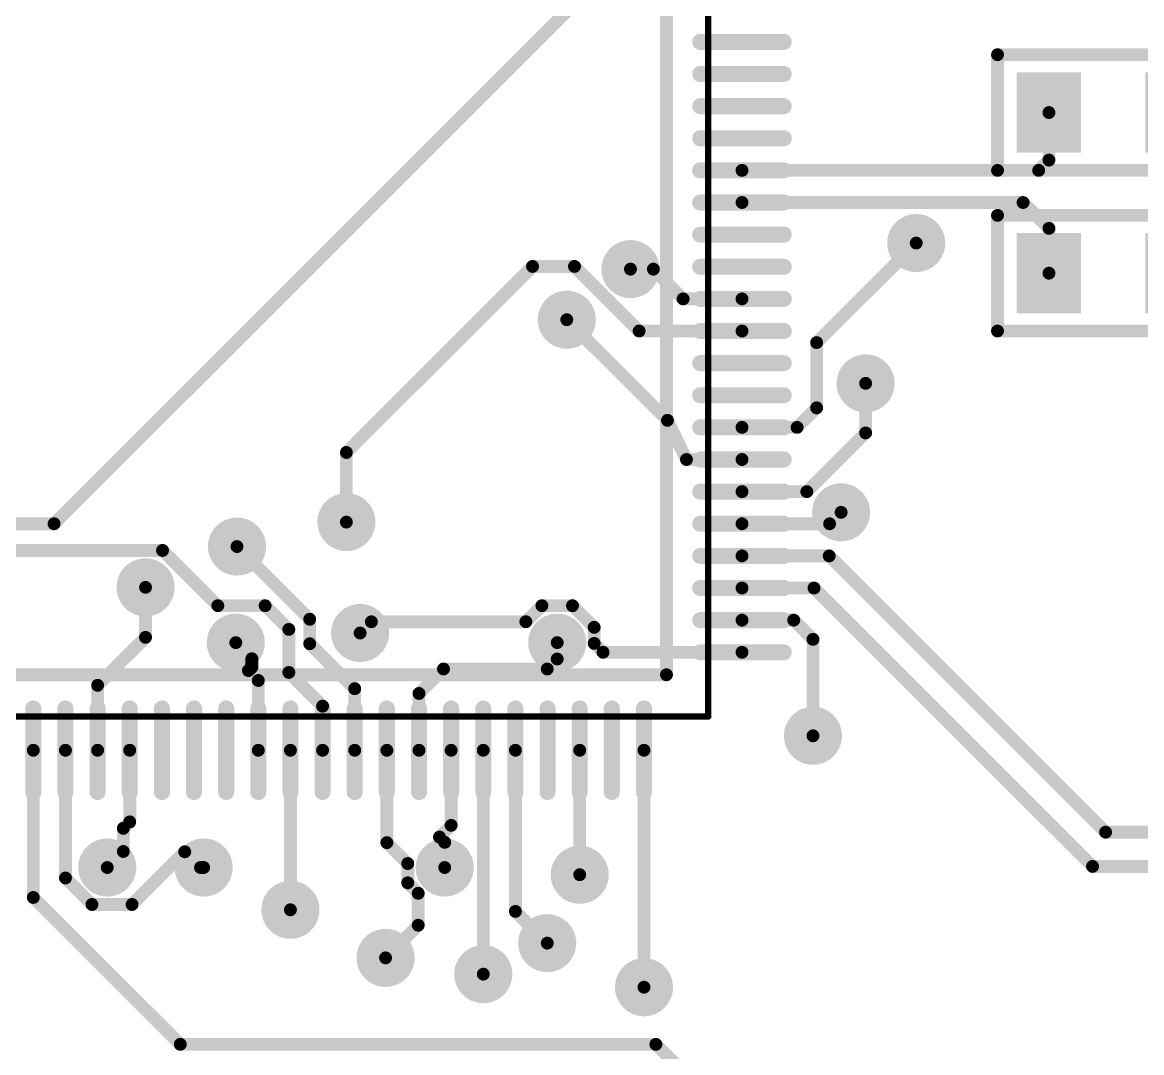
# Model space of a CAD drawing. Header units: millimetres. Extents: x 72 to 295, y 82 to 163.
# Drawn here: x 126.43 to 143.84, y 110.87 to 126.9 of the extents above; entities that cross this region are included whole.
import ezdxf

# ---------------------------------------------------------------- set-up
doc = ezdxf.new("R2010")
doc.units = ezdxf.units.MM
for name, color, linetype in [('Mechanical13', 56, 'Continuous'), ('TopLayer', 1, 'Continuous'), ('TopOverlay', 2, 'Continuous')]:
    doc.layers.add(name, color=color, linetype=linetype)

# ---------------------------------------------------------------- blocks, each defined once
blk = doc.blocks.new('STM_LQFP100_L_8')
at = {"layer": 'Mechanical13', "const_width": 0.1}
for points in [[(7, -7), (7, 7)], [(-7, -7), (7, -7)]]:
    blk.add_lwpolyline(points, dxfattribs=at)
at = {"layer": 'Mechanical13', "const_width": 0.05}
blk.add_lwpolyline([(6.975, -7, 1), (7.025, -7, 1)], format="xyb", close=True, dxfattribs=at)
blk.add_lwpolyline([(6.975, -7, 1), (7.025, -7, 1)], format="xyb", close=True, dxfattribs=at)
at = {"layer": 'TopLayer', "const_width": 0.25}
for points in [[(6.875, 3.5), (8.175, 3.5)], [(6.875, 3), (8.175, 3)], [(6.875, 2.5), (8.175, 2.5)], [(6.875, 2), (8.175, 2)], [(6.875, 1.5), (8.175, 1.5)], [(6.875, 1), (8.175, 1)], [(6.875, 0.5), (8.175, 0.5)], [(6.875, 0), (8.175, 0)], [(6.875, -0.5), (8.175, -0.5)], [(6.875, -1), (8.175, -1)], [(6.875, -1.5), (8.175, -1.5)], [(6.875, -2), (8.175, -2)], [(6.875, -2.5), (8.175, -2.5)], [(6.875, -3), (8.175, -3)], [(6.875, -3.5), (8.175, -3.5)], [(6.875, -4), (8.175, -4)], [(6.875, -4.5), (8.175, -4.5)], [(6.875, -5), (8.175, -5)], [(6.875, -5.5), (8.175, -5.5)], [(6.875, -6), (8.175, -6)], [(-3.5, -6.875), (-3.5, -8.175)], [(-3, -6.875), (-3, -8.175)], [(-2.5, -6.875), (-2.5, -8.175)], [(-2, -6.875), (-2, -8.175)], [(-1.5, -6.875), (-1.5, -8.175)], [(-1, -6.875), (-1, -8.175)], [(-0.5, -6.875), (-0.5, -8.175)], [(0, -6.875), (0, -8.175)], [(0.5, -6.875), (0.5, -8.175)], [(1, -6.875), (1, -8.175)], [(1.5, -6.875), (1.5, -8.175)], [(2, -6.875), (2, -8.175)], [(2.5, -6.875), (2.5, -8.175)], [(3, -6.875), (3, -8.175)], [(3.5, -6.875), (3.5, -8.175)], [(4, -6.875), (4, -8.175)], [(4.5, -6.875), (4.5, -8.175)], [(5, -6.875), (5, -8.175)], [(5.5, -6.875), (5.5, -8.175)], [(6, -6.875), (6, -8.175)]]:
    blk.add_lwpolyline(points, dxfattribs=at)
at = {"layer": 'TopLayer', "const_width": 0.125}
for points in [[(6.812, 3.5, 1), (6.937, 3.5, 1)], [(8.112, 3.5, 1), (8.237, 3.5, 1)], [(6.812, 3, 1), (6.937, 3, 1)], [(8.112, 3, 1), (8.237, 3, 1)], [(6.812, 2.5, 1), (6.937, 2.5, 1)], [(8.112, 2.5, 1), (8.237, 2.5, 1)], [(6.812, 2, 1), (6.937, 2, 1)], [(8.112, 2, 1), (8.237, 2, 1)], [(6.812, 1.5, 1), (6.937, 1.5, 1)], [(8.112, 1.5, 1), (8.237, 1.5, 1)], [(6.812, 1, 1), (6.937, 1, 1)], [(8.112, 1, 1), (8.237, 1, 1)], [(6.812, 0.5, 1), (6.937, 0.5, 1)], [(8.112, 0.5, 1), (8.237, 0.5, 1)], [(6.812, 0, 1), (6.937, 0, 1)], [(8.112, 0, 1), (8.237, 0, 1)], [(6.812, -0.5, 1), (6.937, -0.5, 1)], [(8.112, -0.5, 1), (8.237, -0.5, 1)], [(6.812, -1, 1), (6.937, -1, 1)], [(8.112, -1, 1), (8.237, -1, 1)], [(6.812, -1.5, 1), (6.937, -1.5, 1)], [(8.112, -1.5, 1), (8.237, -1.5, 1)], [(6.812, -2, 1), (6.937, -2, 1)], [(8.112, -2, 1), (8.237, -2, 1)], [(6.812, -2.5, 1), (6.937, -2.5, 1)], [(8.112, -2.5, 1), (8.237, -2.5, 1)], [(6.812, -3, 1), (6.937, -3, 1)], [(8.112, -3, 1), (8.237, -3, 1)], [(6.812, -3.5, 1), (6.937, -3.5, 1)], [(8.112, -3.5, 1), (8.237, -3.5, 1)], [(6.812, -4, 1), (6.937, -4, 1)], [(8.112, -4, 1), (8.237, -4, 1)], [(6.812, -4.5, 1), (6.937, -4.5, 1)], [(8.112, -4.5, 1), (8.237, -4.5, 1)], [(6.812, -5, 1), (6.937, -5, 1)], [(8.112, -5, 1), (8.237, -5, 1)], [(6.812, -5.5, 1), (6.937, -5.5, 1)], [(8.112, -5.5, 1), (8.237, -5.5, 1)], [(6.812, -6, 1), (6.937, -6, 1)], [(8.112, -6, 1), (8.237, -6, 1)], [(-3.562, -6.875, 1), (-3.437, -6.875, 1)], [(-3.063, -6.875, 1), (-2.938, -6.875, 1)], [(-2.562, -6.875, 1), (-2.437, -6.875, 1)], [(-2.063, -6.875, 1), (-1.938, -6.875, 1)], [(-1.562, -6.875, 1), (-1.437, -6.875, 1)], [(-1.063, -6.875, 1), (-0.938, -6.875, 1)], [(-0.562, -6.875, 1), (-0.437, -6.875, 1)], [(-0.063, -6.875, 1), (0.062, -6.875, 1)], [(0.438, -6.875, 1), (0.563, -6.875, 1)], [(0.937, -6.875, 1), (1.062, -6.875, 1)], [(1.438, -6.875, 1), (1.563, -6.875, 1)], [(1.937, -6.875, 1), (2.062, -6.875, 1)], [(2.438, -6.875, 1), (2.563, -6.875, 1)], [(2.938, -6.875, 1), (3.063, -6.875, 1)], [(3.438, -6.875, 1), (3.562, -6.875, 1)], [(3.938, -6.875, 1), (4.063, -6.875, 1)], [(4.437, -6.875, 1), (4.562, -6.875, 1)], [(4.938, -6.875, 1), (5.063, -6.875, 1)], [(5.437, -6.875, 1), (5.562, -6.875, 1)], [(5.938, -6.875, 1), (6.063, -6.875, 1)], [(-3.562, -8.175, 1), (-3.437, -8.175, 1)], [(-3.063, -8.175, 1), (-2.938, -8.175, 1)], [(-2.562, -8.175, 1), (-2.437, -8.175, 1)], [(-2.063, -8.175, 1), (-1.938, -8.175, 1)], [(-1.562, -8.175, 1), (-1.437, -8.175, 1)], [(-1.063, -8.175, 1), (-0.938, -8.175, 1)], [(-0.562, -8.175, 1), (-0.437, -8.175, 1)], [(-0.063, -8.175, 1), (0.062, -8.175, 1)], [(0.438, -8.175, 1), (0.563, -8.175, 1)], [(0.937, -8.175, 1), (1.062, -8.175, 1)], [(1.438, -8.175, 1), (1.563, -8.175, 1)], [(1.937, -8.175, 1), (2.062, -8.175, 1)], [(2.438, -8.175, 1), (2.563, -8.175, 1)], [(2.938, -8.175, 1), (3.063, -8.175, 1)], [(3.438, -8.175, 1), (3.562, -8.175, 1)], [(3.938, -8.175, 1), (4.063, -8.175, 1)], [(4.437, -8.175, 1), (4.562, -8.175, 1)], [(4.938, -8.175, 1), (5.063, -8.175, 1)], [(5.437, -8.175, 1), (5.562, -8.175, 1)], [(5.938, -8.175, 1), (6.063, -8.175, 1)]]:
    blk.add_lwpolyline(points, format="xyb", close=True, dxfattribs=at)
at = {"layer": 'TopOverlay', "const_width": 0.2}
for points in [[(6.35, -6.35), (6.35, 6.35)], [(-6.35, -6.35), (6.35, -6.35)]]:
    blk.add_lwpolyline(points, dxfattribs=at)
at = {"layer": 'TopOverlay', "const_width": 0.1}
blk.add_lwpolyline([(6.3, -6.35, 1), (6.4, -6.35, 1)], format="xyb", close=True, dxfattribs=at)
blk.add_lwpolyline([(6.3, -6.35, 1), (6.4, -6.35, 1)], format="xyb", close=True, dxfattribs=at)
blk = doc.blocks.new('CH0805R_20')
at = {"layer": 'TopLayer'}
for points in [[(-0.5, -0.625), (-0.5, 0.625), (-1.5, -0.625), (-1.5, 0.625)], [(1.5, -0.625), (1.5, 0.625), (0.5, -0.625), (0.5, 0.625)]]:
    blk.add_solid(points, dxfattribs=at)
at = {"layer": 'TopOverlay', "const_width": 0.2}
for points in [[(-1.8, -0.9), (-1.8, 0.9)], [(-1.8, 0.9), (1.8, 0.9)], [(1.8, -0.9), (1.8, 0.9)], [(-1.8, -0.9), (1.8, -0.9)]]:
    blk.add_lwpolyline(points, dxfattribs=at)
at = {"layer": 'TopOverlay', "const_width": 0.1}
for points in [[(-1.85, 0.9, 1), (-1.75, 0.9, 1)], [(-1.85, 0.9, 1), (-1.75, 0.9, 1)], [(1.75, 0.9, 1), (1.85, 0.9, 1)], [(1.75, 0.9, 1), (1.85, 0.9, 1)], [(-1.85, -0.9, 1), (-1.75, -0.9, 1)], [(-1.85, -0.9, 1), (-1.75, -0.9, 1)], [(1.75, -0.9, 1), (1.85, -0.9, 1)], [(1.75, -0.9, 1), (1.85, -0.9, 1)]]:
    blk.add_lwpolyline(points, format="xyb", close=True, dxfattribs=at)
blk = doc.blocks.new('CH0805R_21')
at = {"layer": 'TopLayer'}
for points in [[(-0.5, -0.625), (-0.5, 0.625), (-1.5, -0.625), (-1.5, 0.625)], [(1.5, -0.625), (1.5, 0.625), (0.5, -0.625), (0.5, 0.625)]]:
    blk.add_solid(points, dxfattribs=at)
at = {"layer": 'TopOverlay', "const_width": 0.2}
for points in [[(-1.8, -0.9), (-1.8, 0.9)], [(-1.8, 0.9), (1.8, 0.9)], [(1.8, -0.9), (1.8, 0.9)], [(-1.8, -0.9), (1.8, -0.9)]]:
    blk.add_lwpolyline(points, dxfattribs=at)
at = {"layer": 'TopOverlay', "const_width": 0.1}
for points in [[(-1.85, 0.9, 1), (-1.75, 0.9, 1)], [(-1.85, 0.9, 1), (-1.75, 0.9, 1)], [(1.75, 0.9, 1), (1.85, 0.9, 1)], [(1.75, 0.9, 1), (1.85, 0.9, 1)], [(-1.85, -0.9, 1), (-1.75, -0.9, 1)], [(-1.85, -0.9, 1), (-1.75, -0.9, 1)], [(1.75, -0.9, 1), (1.85, -0.9, 1)], [(1.75, -0.9, 1), (1.85, -0.9, 1)]]:
    blk.add_lwpolyline(points, format="xyb", close=True, dxfattribs=at)

msp = doc.modelspace()

# ---------------------------------------------------------------- linework, layer by layer
at = {"color": 7, "const_width": 0.2}
for points in [[(126.923, 119.1), (136.423, 128.6)], [(142.4, 124.76), (142.4, 125.5)], [(142.24, 124.6), (142.4, 124.76)], [(137.625, 124.6), (142.24, 124.6)], [(137.625, 124.1), (141.998, 124.1)], [(141.998, 124.1), (142.4, 123.698)], [(142.4, 123), (142.4, 123.698)], [(138.786, 121.92), (140.335, 123.469)], [(131.47, 120.209), (134.366, 123.105)], [(134.366, 123.105), (135.019, 123.105)], [(135.019, 123.105), (136.024, 122.1)], [(135.89, 123.063), (136.246, 123.063)], [(136.246, 123.063), (136.709, 122.6)], [(136.709, 122.6), (137.625, 122.6)], [(134.899, 122.276), (136.465, 120.71)], [(136.024, 122.1), (137.625, 122.1)], [(138.786, 120.904), (138.786, 121.92)], [(139.548, 120.514), (139.548, 121.285)], [(138.482, 120.6), (138.786, 120.904)], [(136.465, 120.71), (136.761, 120.1)], [(137.625, 120.6), (138.482, 120.6)], [(138.633, 119.6), (139.548, 120.514)], [(131.47, 119.126), (131.47, 120.209)], [(136.761, 120.1), (137.625, 120.1)], [(137.625, 119.6), (138.633, 119.6)], [(138.988, 119.1), (139.167, 119.278)], [(123.953, 119.1), (126.923, 119.1)], [(137.625, 119.1), (138.988, 119.1)], [(124.806, 118.685), (128.61, 118.685)], [(128.61, 118.685), (129.47, 117.825)], [(129.769, 118.745), (130.9, 117.614)], [(137.625, 118.6), (138.981, 118.6)], [(138.981, 118.6), (143.281, 114.3)], [(128.346, 117.332), (128.346, 118.11)], [(137.625, 118.1), (138.745, 118.1)], [(138.745, 118.1), (143.078, 113.767)], [(129.47, 117.825), (130.206, 117.825)], [(130.206, 117.825), (130.575, 117.456)], [(134.262, 117.575), (134.512, 117.825)], [(134.512, 117.825), (134.988, 117.825)], [(134.988, 117.825), (135.325, 117.488)], [(130.9, 117.233), (130.9, 117.614)], [(130.575, 116.786), (130.575, 117.456)], [(131.684, 117.4), (131.859, 117.575)], [(131.859, 117.575), (134.262, 117.575)], [(135.325, 117.238), (135.325, 117.488)], [(137.625, 117.6), (138.43, 117.6)], [(138.43, 117.6), (138.729, 117.301)], [(127.6, 116.586), (128.346, 117.332)], [(138.729, 115.8), (138.729, 117.301)], [(129.75, 117.25), (130, 117)], [(130.9, 117.233), (131.6, 116.533)], [(134.75, 116.995), (134.75, 117.25)], [(135.325, 117.238), (135.463, 117.1)], [(135.463, 117.1), (137.625, 117.1)], [(130, 116.868), (130, 117)], [(134.595, 116.84), (134.75, 116.995)], [(129.946, 116.815), (130, 116.868)], [(129.946, 116.815), (130.1, 116.661)], [(130.575, 116.786), (131.1, 116.261)], [(132.6, 116.459), (132.981, 116.84)], [(132.981, 116.84), (134.595, 116.84)], [(127.6, 115.575), (127.6, 116.586)], [(130.1, 115.575), (130.1, 116.661)], [(131.6, 115.575), (131.6, 116.533)], [(132.6, 115.575), (132.6, 116.459)], [(131.1, 115.575), (131.1, 116.261)], [(126.6, 113.284), (126.6, 115.575)], [(127.1, 113.587), (127.1, 115.575)], [(128.1, 114.46), (128.1, 115.575)], [(130.6, 113.092), (130.6, 115.575)], [(132.1, 114.137), (132.1, 115.575)], [(133.1, 114.406), (133.1, 115.575)], [(133.6, 112.09), (133.6, 115.575)], [(134.1, 113.067), (134.1, 115.575)], [(135.1, 113.638), (135.1, 115.575)], [(136.1, 111.887), (136.1, 115.575)], [(128, 114.36), (128.1, 114.46)], [(128, 114), (128, 114.36)], [(132.918, 114.224), (133.1, 114.406)], [(143.281, 114.3), (152.451, 114.3)], [(132.1, 114.137), (132.425, 113.812)], [(132.918, 114.224), (133, 114.142)], [(133, 113.75), (133, 114.142)], [(127.75, 113.75), (128, 114)], [(128.136, 113.175), (128.956, 113.995)], [(128.956, 113.995), (129.201, 113.75)], [(132.425, 113.512), (132.425, 113.812)], [(129.201, 113.75), (129.25, 113.75)], [(143.078, 113.767), (147.803, 113.767)], [(127.1, 113.587), (127.512, 113.175)], [(132.425, 113.512), (132.588, 113.349)], [(126.6, 113.284), (128.886, 110.998)], [(132.588, 112.852), (132.588, 113.349)], [(127.512, 113.175), (128.136, 113.175)], [(134.1, 113.067), (134.595, 112.573)], [(132.08, 112.344), (132.588, 112.852)], [(128.886, 110.998), (136.285, 110.998)], [(136.285, 110.998), (151.5, 95.783)]]:
    msp.add_lwpolyline(points, dxfattribs=at)
at = {"color": 7}
for points, const_width in [([(142.35, 125.5, 1), (142.45, 125.5, 1)], 0.1), ([(142.35, 124.76, 1), (142.45, 124.76, 1)], 0.1), ([(142.35, 124.76, 1), (142.45, 124.76, 1)], 0.1), ([(137.575, 124.6, 1), (137.675, 124.6, 1)], 0.1), ([(142.19, 124.6, 1), (142.29, 124.6, 1)], 0.1), ([(142.19, 124.6, 1), (142.29, 124.6, 1)], 0.1), ([(137.575, 124.1, 1), (137.675, 124.1, 1)], 0.1), ([(141.948, 124.1, 1), (142.048, 124.1, 1)], 0.1), ([(141.948, 124.1, 1), (142.048, 124.1, 1)], 0.1), ([(140.109, 123.469, 1), (140.561, 123.469, 1)], 0.452), ([(140.16, 123.469, 1), (140.51, 123.469, 1)], 0.35), ([(140.16, 123.469, 1), (140.51, 123.469, 1)], 0.35), ([(142.35, 123.698, 1), (142.45, 123.698, 1)], 0.1), ([(142.35, 123.698, 1), (142.45, 123.698, 1)], 0.1), ([(135.664, 123.063, 1), (136.116, 123.063, 1)], 0.452), ([(140.26, 123.469, 1), (140.41, 123.469, 1)], 0.15), ([(140.285, 123.469, 1), (140.385, 123.469, 1)], 0.1), ([(135.715, 123.063, 1), (136.065, 123.063, 1)], 0.35), ([(135.715, 123.063, 1), (136.065, 123.063, 1)], 0.35), ([(134.316, 123.105, 1), (134.416, 123.105, 1)], 0.1), ([(134.316, 123.105, 1), (134.416, 123.105, 1)], 0.1), ([(134.969, 123.105, 1), (135.069, 123.105, 1)], 0.1), ([(134.969, 123.105, 1), (135.069, 123.105, 1)], 0.1), ([(135.815, 123.063, 1), (135.965, 123.063, 1)], 0.15), ([(135.84, 123.063, 1), (135.94, 123.063, 1)], 0.1), ([(136.196, 123.063, 1), (136.296, 123.063, 1)], 0.1), ([(136.196, 123.063, 1), (136.296, 123.063, 1)], 0.1), ([(142.35, 123, 1), (142.45, 123, 1)], 0.1), ([(134.674, 122.276, 1), (135.125, 122.276, 1)], 0.452), ([(134.724, 122.276, 1), (135.074, 122.276, 1)], 0.35), ([(134.724, 122.276, 1), (135.074, 122.276, 1)], 0.35), ([(136.659, 122.6, 1), (136.759, 122.6, 1)], 0.1), ([(136.659, 122.6, 1), (136.759, 122.6, 1)], 0.1), ([(137.575, 122.6, 1), (137.675, 122.6, 1)], 0.1), ([(134.824, 122.276, 1), (134.974, 122.276, 1)], 0.15), ([(134.849, 122.276, 1), (134.949, 122.276, 1)], 0.1), ([(135.974, 122.1, 1), (136.074, 122.1, 1)], 0.1), ([(135.974, 122.1, 1), (136.074, 122.1, 1)], 0.1), ([(137.575, 122.1, 1), (137.675, 122.1, 1)], 0.1), ([(138.736, 121.92, 1), (138.836, 121.92, 1)], 0.1), ([(138.736, 121.92, 1), (138.836, 121.92, 1)], 0.1), ([(139.322, 121.285, 1), (139.773, 121.285, 1)], 0.452), ([(139.373, 121.285, 1), (139.723, 121.285, 1)], 0.35), ([(139.373, 121.285, 1), (139.723, 121.285, 1)], 0.35), ([(139.473, 121.285, 1), (139.623, 121.285, 1)], 0.15), ([(139.498, 121.285, 1), (139.598, 121.285, 1)], 0.1), ([(138.736, 120.904, 1), (138.836, 120.904, 1)], 0.1), ([(138.736, 120.904, 1), (138.836, 120.904, 1)], 0.1), ([(136.415, 120.71, 1), (136.515, 120.71, 1)], 0.1), ([(136.415, 120.71, 1), (136.515, 120.71, 1)], 0.1), ([(137.575, 120.6, 1), (137.675, 120.6, 1)], 0.1), ([(138.432, 120.6, 1), (138.532, 120.6, 1)], 0.1), ([(138.432, 120.6, 1), (138.532, 120.6, 1)], 0.1), ([(139.498, 120.514, 1), (139.598, 120.514, 1)], 0.1), ([(139.498, 120.514, 1), (139.598, 120.514, 1)], 0.1), ([(131.42, 120.209, 1), (131.52, 120.209, 1)], 0.1), ([(131.42, 120.209, 1), (131.52, 120.209, 1)], 0.1), ([(136.711, 120.1, 1), (136.811, 120.1, 1)], 0.1), ([(136.711, 120.1, 1), (136.811, 120.1, 1)], 0.1), ([(137.575, 120.1, 1), (137.675, 120.1, 1)], 0.1), ([(137.575, 119.6, 1), (137.675, 119.6, 1)], 0.1), ([(138.583, 119.6, 1), (138.683, 119.6, 1)], 0.1), ([(138.583, 119.6, 1), (138.683, 119.6, 1)], 0.1), ([(138.941, 119.278, 1), (139.392, 119.278, 1)], 0.452), ([(138.992, 119.278, 1), (139.342, 119.278, 1)], 0.35), ([(138.992, 119.278, 1), (139.342, 119.278, 1)], 0.35), ([(131.245, 119.126, 1), (131.696, 119.126, 1)], 0.452), ([(131.295, 119.126, 1), (131.645, 119.126, 1)], 0.35), ([(131.295, 119.126, 1), (131.645, 119.126, 1)], 0.35), ([(131.395, 119.126, 1), (131.545, 119.126, 1)], 0.15), ([(139.092, 119.278, 1), (139.242, 119.278, 1)], 0.15), ([(139.117, 119.278, 1), (139.217, 119.278, 1)], 0.1), ([(126.873, 119.1, 1), (126.973, 119.1, 1)], 0.1), ([(126.873, 119.1, 1), (126.973, 119.1, 1)], 0.1), ([(129.543, 118.745, 1), (129.994, 118.745, 1)], 0.452), ([(131.42, 119.126, 1), (131.52, 119.126, 1)], 0.1), ([(137.575, 119.1, 1), (137.675, 119.1, 1)], 0.1), ([(138.938, 119.1, 1), (139.038, 119.1, 1)], 0.1), ([(138.938, 119.1, 1), (139.038, 119.1, 1)], 0.1), ([(129.594, 118.745, 1), (129.944, 118.745, 1)], 0.35), ([(129.594, 118.745, 1), (129.944, 118.745, 1)], 0.35), ([(128.56, 118.685, 1), (128.66, 118.685, 1)], 0.1), ([(128.56, 118.685, 1), (128.66, 118.685, 1)], 0.1), ([(129.694, 118.745, 1), (129.844, 118.745, 1)], 0.15), ([(129.719, 118.745, 1), (129.819, 118.745, 1)], 0.1), ([(137.575, 118.6, 1), (137.675, 118.6, 1)], 0.1), ([(138.931, 118.6, 1), (139.031, 118.6, 1)], 0.1), ([(138.931, 118.6, 1), (139.031, 118.6, 1)], 0.1), ([(128.12, 118.11, 1), (128.572, 118.11, 1)], 0.452), ([(128.171, 118.11, 1), (128.521, 118.11, 1)], 0.35), ([(128.171, 118.11, 1), (128.521, 118.11, 1)], 0.35), ([(128.271, 118.11, 1), (128.421, 118.11, 1)], 0.15), ([(128.296, 118.11, 1), (128.396, 118.11, 1)], 0.1), ([(137.575, 118.1, 1), (137.675, 118.1, 1)], 0.1), ([(138.695, 118.1, 1), (138.795, 118.1, 1)], 0.1), ([(138.695, 118.1, 1), (138.795, 118.1, 1)], 0.1), ([(129.42, 117.825, 1), (129.52, 117.825, 1)], 0.1), ([(129.42, 117.825, 1), (129.52, 117.825, 1)], 0.1), ([(130.156, 117.825, 1), (130.256, 117.825, 1)], 0.1), ([(130.156, 117.825, 1), (130.256, 117.825, 1)], 0.1), ([(134.462, 117.825, 1), (134.562, 117.825, 1)], 0.1), ([(134.462, 117.825, 1), (134.562, 117.825, 1)], 0.1), ([(134.938, 117.825, 1), (135.038, 117.825, 1)], 0.1), ([(134.938, 117.825, 1), (135.038, 117.825, 1)], 0.1), ([(130.85, 117.614, 1), (130.95, 117.614, 1)], 0.1), ([(130.85, 117.614, 1), (130.95, 117.614, 1)], 0.1), ([(131.458, 117.4, 1), (131.91, 117.4, 1)], 0.452), ([(131.509, 117.4, 1), (131.859, 117.4, 1)], 0.35), ([(131.509, 117.4, 1), (131.859, 117.4, 1)], 0.35), ([(129.524, 117.25, 1), (129.976, 117.25, 1)], 0.452), ([(129.575, 117.25, 1), (129.925, 117.25, 1)], 0.35), ([(129.575, 117.25, 1), (129.925, 117.25, 1)], 0.35), ([(130.525, 117.456, 1), (130.625, 117.456, 1)], 0.1), ([(130.525, 117.456, 1), (130.625, 117.456, 1)], 0.1), ([(131.609, 117.4, 1), (131.759, 117.4, 1)], 0.15), ([(131.809, 117.575, 1), (131.909, 117.575, 1)], 0.1), ([(131.809, 117.575, 1), (131.909, 117.575, 1)], 0.1), ([(134.212, 117.575, 1), (134.312, 117.575, 1)], 0.1), ([(134.212, 117.575, 1), (134.312, 117.575, 1)], 0.1), ([(134.524, 117.25, 1), (134.976, 117.25, 1)], 0.452), ([(134.575, 117.25, 1), (134.925, 117.25, 1)], 0.35), ([(134.575, 117.25, 1), (134.925, 117.25, 1)], 0.35), ([(135.275, 117.488, 1), (135.375, 117.488, 1)], 0.1), ([(135.275, 117.488, 1), (135.375, 117.488, 1)], 0.1), ([(137.575, 117.6, 1), (137.675, 117.6, 1)], 0.1), ([(138.38, 117.6, 1), (138.48, 117.6, 1)], 0.1), ([(138.38, 117.6, 1), (138.48, 117.6, 1)], 0.1), ([(128.296, 117.332, 1), (128.396, 117.332, 1)], 0.1), ([(128.296, 117.332, 1), (128.396, 117.332, 1)], 0.1), ([(129.675, 117.25, 1), (129.825, 117.25, 1)], 0.15), ([(131.634, 117.4, 1), (131.734, 117.4, 1)], 0.1), ([(134.675, 117.25, 1), (134.825, 117.25, 1)], 0.15), ([(138.679, 117.301, 1), (138.779, 117.301, 1)], 0.1), ([(138.679, 117.301, 1), (138.779, 117.301, 1)], 0.1), ([(129.7, 117.25, 1), (129.8, 117.25, 1)], 0.1), ([(130.85, 117.233, 1), (130.95, 117.233, 1)], 0.1), ([(130.85, 117.233, 1), (130.95, 117.233, 1)], 0.1), ([(134.7, 117.25, 1), (134.8, 117.25, 1)], 0.1), ([(135.275, 117.238, 1), (135.375, 117.238, 1)], 0.1), ([(135.275, 117.238, 1), (135.375, 117.238, 1)], 0.1), ([(135.413, 117.1, 1), (135.513, 117.1, 1)], 0.1), ([(135.413, 117.1, 1), (135.513, 117.1, 1)], 0.1), ([(137.575, 117.1, 1), (137.675, 117.1, 1)], 0.1), ([(129.95, 117, 1), (130.05, 117, 1)], 0.1), ([(129.95, 117, 1), (130.05, 117, 1)], 0.1), ([(134.7, 116.995, 1), (134.8, 116.995, 1)], 0.1), ([(134.7, 116.995, 1), (134.8, 116.995, 1)], 0.1), ([(129.896, 116.815, 1), (129.996, 116.815, 1)], 0.1), ([(129.896, 116.815, 1), (129.996, 116.815, 1)], 0.1), ([(129.95, 116.868, 1), (130.05, 116.868, 1)], 0.1), ([(129.95, 116.868, 1), (130.05, 116.868, 1)], 0.1), ([(130.525, 116.786, 1), (130.625, 116.786, 1)], 0.1), ([(130.525, 116.786, 1), (130.625, 116.786, 1)], 0.1), ([(132.931, 116.84, 1), (133.031, 116.84, 1)], 0.1), ([(132.931, 116.84, 1), (133.031, 116.84, 1)], 0.1), ([(134.545, 116.84, 1), (134.645, 116.84, 1)], 0.1), ([(134.545, 116.84, 1), (134.645, 116.84, 1)], 0.1), ([(127.55, 116.586, 1), (127.65, 116.586, 1)], 0.1), ([(127.55, 116.586, 1), (127.65, 116.586, 1)], 0.1), ([(130.05, 116.661, 1), (130.15, 116.661, 1)], 0.1), ([(130.05, 116.661, 1), (130.15, 116.661, 1)], 0.1), ([(131.55, 116.533, 1), (131.65, 116.533, 1)], 0.1), ([(131.55, 116.533, 1), (131.65, 116.533, 1)], 0.1), ([(132.55, 116.459, 1), (132.65, 116.459, 1)], 0.1), ([(132.55, 116.459, 1), (132.65, 116.459, 1)], 0.1), ([(131.05, 116.261, 1), (131.15, 116.261, 1)], 0.1), ([(131.05, 116.261, 1), (131.15, 116.261, 1)], 0.1), ([(138.503, 115.8, 1), (138.954, 115.8, 1)], 0.452), ([(138.554, 115.8, 1), (138.904, 115.8, 1)], 0.35), ([(138.554, 115.8, 1), (138.904, 115.8, 1)], 0.35), ([(138.654, 115.8, 1), (138.804, 115.8, 1)], 0.15), ([(138.679, 115.8, 1), (138.779, 115.8, 1)], 0.1), ([(126.55, 115.575, 1), (126.65, 115.575, 1)], 0.1), ([(127.05, 115.575, 1), (127.15, 115.575, 1)], 0.1), ([(127.55, 115.575, 1), (127.65, 115.575, 1)], 0.1), ([(128.05, 115.575, 1), (128.15, 115.575, 1)], 0.1), ([(130.05, 115.575, 1), (130.15, 115.575, 1)], 0.1), ([(130.55, 115.575, 1), (130.65, 115.575, 1)], 0.1), ([(131.05, 115.575, 1), (131.15, 115.575, 1)], 0.1), ([(131.55, 115.575, 1), (131.65, 115.575, 1)], 0.1), ([(132.05, 115.575, 1), (132.15, 115.575, 1)], 0.1), ([(132.55, 115.575, 1), (132.65, 115.575, 1)], 0.1), ([(133.05, 115.575, 1), (133.15, 115.575, 1)], 0.1), ([(133.55, 115.575, 1), (133.65, 115.575, 1)], 0.1), ([(134.05, 115.575, 1), (134.15, 115.575, 1)], 0.1), ([(135.05, 115.575, 1), (135.15, 115.575, 1)], 0.1), ([(136.05, 115.575, 1), (136.15, 115.575, 1)], 0.1), ([(127.95, 114.36, 1), (128.05, 114.36, 1)], 0.1), ([(127.95, 114.36, 1), (128.05, 114.36, 1)], 0.1), ([(128.05, 114.46, 1), (128.15, 114.46, 1)], 0.1), ([(128.05, 114.46, 1), (128.15, 114.46, 1)], 0.1), ([(133.05, 114.406, 1), (133.15, 114.406, 1)], 0.1), ([(133.05, 114.406, 1), (133.15, 114.406, 1)], 0.1), ([(143.231, 114.3, 1), (143.331, 114.3, 1)], 0.1), ([(143.231, 114.3, 1), (143.331, 114.3, 1)], 0.1), ([(132.05, 114.137, 1), (132.15, 114.137, 1)], 0.1), ([(132.05, 114.137, 1), (132.15, 114.137, 1)], 0.1), ([(132.868, 114.224, 1), (132.968, 114.224, 1)], 0.1), ([(132.868, 114.224, 1), (132.968, 114.224, 1)], 0.1), ([(132.95, 114.142, 1), (133.05, 114.142, 1)], 0.1), ([(132.95, 114.142, 1), (133.05, 114.142, 1)], 0.1), ([(127.524, 113.75, 1), (127.976, 113.75, 1)], 0.452), ([(127.575, 113.75, 1), (127.925, 113.75, 1)], 0.35), ([(127.575, 113.75, 1), (127.925, 113.75, 1)], 0.35), ([(127.95, 114, 1), (128.05, 114, 1)], 0.1), ([(127.95, 114, 1), (128.05, 114, 1)], 0.1), ([(129.024, 113.75, 1), (129.476, 113.75, 1)], 0.452), ([(128.906, 113.995, 1), (129.006, 113.995, 1)], 0.1), ([(128.906, 113.995, 1), (129.006, 113.995, 1)], 0.1), ([(129.075, 113.75, 1), (129.425, 113.75, 1)], 0.35), ([(129.075, 113.75, 1), (129.425, 113.75, 1)], 0.35), ([(132.774, 113.75, 1), (133.226, 113.75, 1)], 0.452), ([(132.825, 113.75, 1), (133.175, 113.75, 1)], 0.35), ([(132.825, 113.75, 1), (133.175, 113.75, 1)], 0.35), ([(134.874, 113.638, 1), (135.326, 113.638, 1)], 0.452), ([(127.675, 113.75, 1), (127.825, 113.75, 1)], 0.15), ([(129.175, 113.75, 1), (129.325, 113.75, 1)], 0.15), ([(132.375, 113.812, 1), (132.475, 113.812, 1)], 0.1), ([(132.375, 113.812, 1), (132.475, 113.812, 1)], 0.1), ([(132.925, 113.75, 1), (133.075, 113.75, 1)], 0.15), ([(134.925, 113.638, 1), (135.275, 113.638, 1)], 0.35), ([(134.925, 113.638, 1), (135.275, 113.638, 1)], 0.35), ([(127.7, 113.75, 1), (127.8, 113.75, 1)], 0.1), ([(129.151, 113.75, 1), (129.251, 113.75, 1)], 0.1), ([(129.151, 113.75, 1), (129.251, 113.75, 1)], 0.1), ([(129.2, 113.75, 1), (129.3, 113.75, 1)], 0.1), ([(132.95, 113.75, 1), (133.05, 113.75, 1)], 0.1), ([(135.025, 113.638, 1), (135.175, 113.638, 1)], 0.15), ([(135.05, 113.638, 1), (135.15, 113.638, 1)], 0.1), ([(143.028, 113.767, 1), (143.128, 113.767, 1)], 0.1), ([(143.028, 113.767, 1), (143.128, 113.767, 1)], 0.1), ([(127.05, 113.587, 1), (127.15, 113.587, 1)], 0.1), ([(127.05, 113.587, 1), (127.15, 113.587, 1)], 0.1), ([(130.374, 113.092, 1), (130.826, 113.092, 1)], 0.452), ([(132.375, 113.512, 1), (132.475, 113.512, 1)], 0.1), ([(132.375, 113.512, 1), (132.475, 113.512, 1)], 0.1), ([(126.55, 113.284, 1), (126.65, 113.284, 1)], 0.1), ([(126.55, 113.284, 1), (126.65, 113.284, 1)], 0.1), ([(130.425, 113.092, 1), (130.775, 113.092, 1)], 0.35), ([(130.425, 113.092, 1), (130.775, 113.092, 1)], 0.35), ([(132.538, 113.349, 1), (132.638, 113.349, 1)], 0.1), ([(132.538, 113.349, 1), (132.638, 113.349, 1)], 0.1), ([(127.462, 113.175, 1), (127.562, 113.175, 1)], 0.1), ([(127.462, 113.175, 1), (127.562, 113.175, 1)], 0.1), ([(128.086, 113.175, 1), (128.186, 113.175, 1)], 0.1), ([(128.086, 113.175, 1), (128.186, 113.175, 1)], 0.1), ([(130.525, 113.092, 1), (130.675, 113.092, 1)], 0.15), ([(130.55, 113.092, 1), (130.65, 113.092, 1)], 0.1), ([(134.05, 113.067, 1), (134.15, 113.067, 1)], 0.1), ([(134.05, 113.067, 1), (134.15, 113.067, 1)], 0.1), ([(134.369, 112.573, 1), (134.82, 112.573, 1)], 0.452), ([(132.538, 112.852, 1), (132.638, 112.852, 1)], 0.1), ([(132.538, 112.852, 1), (132.638, 112.852, 1)], 0.1), ([(134.42, 112.573, 1), (134.77, 112.573, 1)], 0.35), ([(134.42, 112.573, 1), (134.77, 112.573, 1)], 0.35), ([(131.854, 112.344, 1), (132.306, 112.344, 1)], 0.452), ([(131.905, 112.344, 1), (132.255, 112.344, 1)], 0.35), ([(131.905, 112.344, 1), (132.255, 112.344, 1)], 0.35), ([(134.52, 112.573, 1), (134.67, 112.573, 1)], 0.15), ([(134.545, 112.573, 1), (134.645, 112.573, 1)], 0.1), ([(132.005, 112.344, 1), (132.155, 112.344, 1)], 0.15), ([(133.374, 112.09, 1), (133.826, 112.09, 1)], 0.452), ([(132.03, 112.344, 1), (132.13, 112.344, 1)], 0.1), ([(133.425, 112.09, 1), (133.775, 112.09, 1)], 0.35), ([(133.425, 112.09, 1), (133.775, 112.09, 1)], 0.35), ([(135.874, 111.887, 1), (136.326, 111.887, 1)], 0.452), ([(133.525, 112.09, 1), (133.675, 112.09, 1)], 0.15), ([(133.55, 112.09, 1), (133.65, 112.09, 1)], 0.1), ([(135.925, 111.887, 1), (136.275, 111.887, 1)], 0.35), ([(135.925, 111.887, 1), (136.275, 111.887, 1)], 0.35), ([(136.025, 111.887, 1), (136.175, 111.887, 1)], 0.15), ([(136.05, 111.887, 1), (136.15, 111.887, 1)], 0.1), ([(128.836, 110.998, 1), (128.936, 110.998, 1)], 0.1), ([(128.836, 110.998, 1), (128.936, 110.998, 1)], 0.1), ([(136.235, 110.998, 1), (136.335, 110.998, 1)], 0.1), ([(136.235, 110.998, 1), (136.335, 110.998, 1)], 0.1)]:
    msp.add_lwpolyline(points, format="xyb", close=True, dxfattribs=dict(at, const_width=const_width))

# ---------------------------------------------------------------- block references
for name, p in [('STM_LQFP100_L_8', (130.1, 123.1)), ('CH0805R_20', (143.4, 125.5)), ('CH0805R_21', (143.4, 123))]:
    msp.add_blockref(name, p, dxfattribs=at)

doc.saveas('drawing.dxf')
